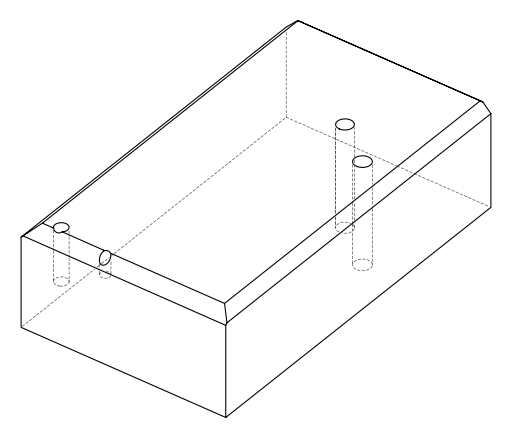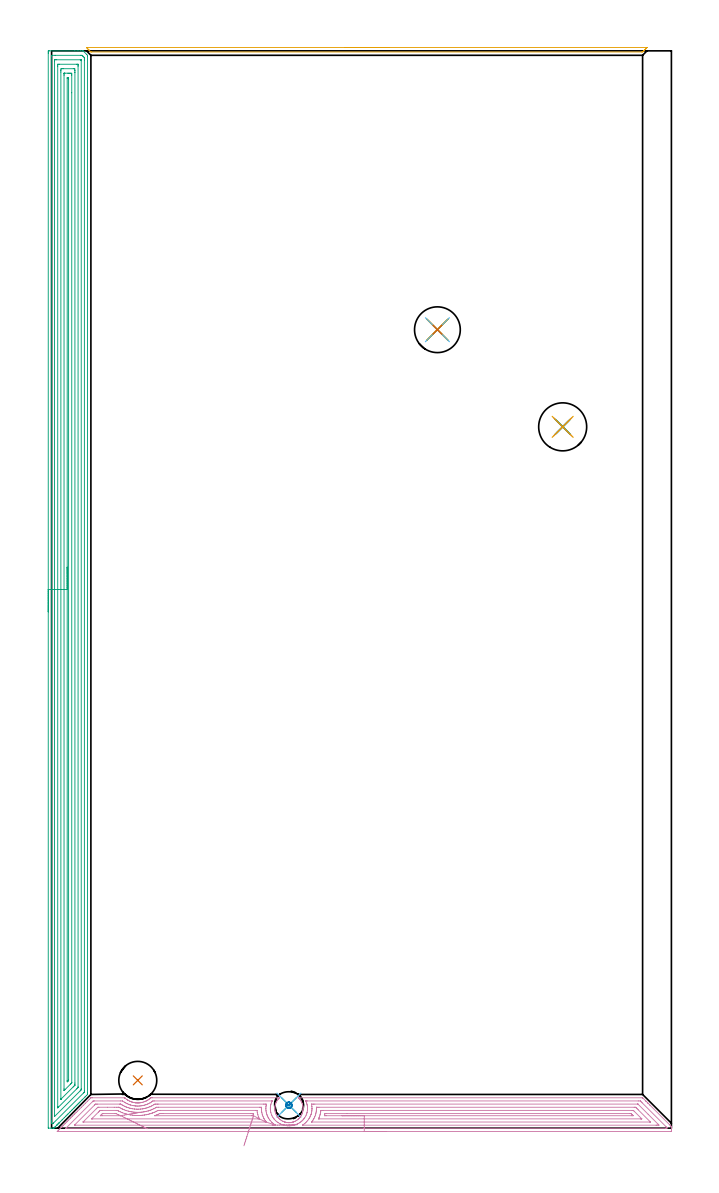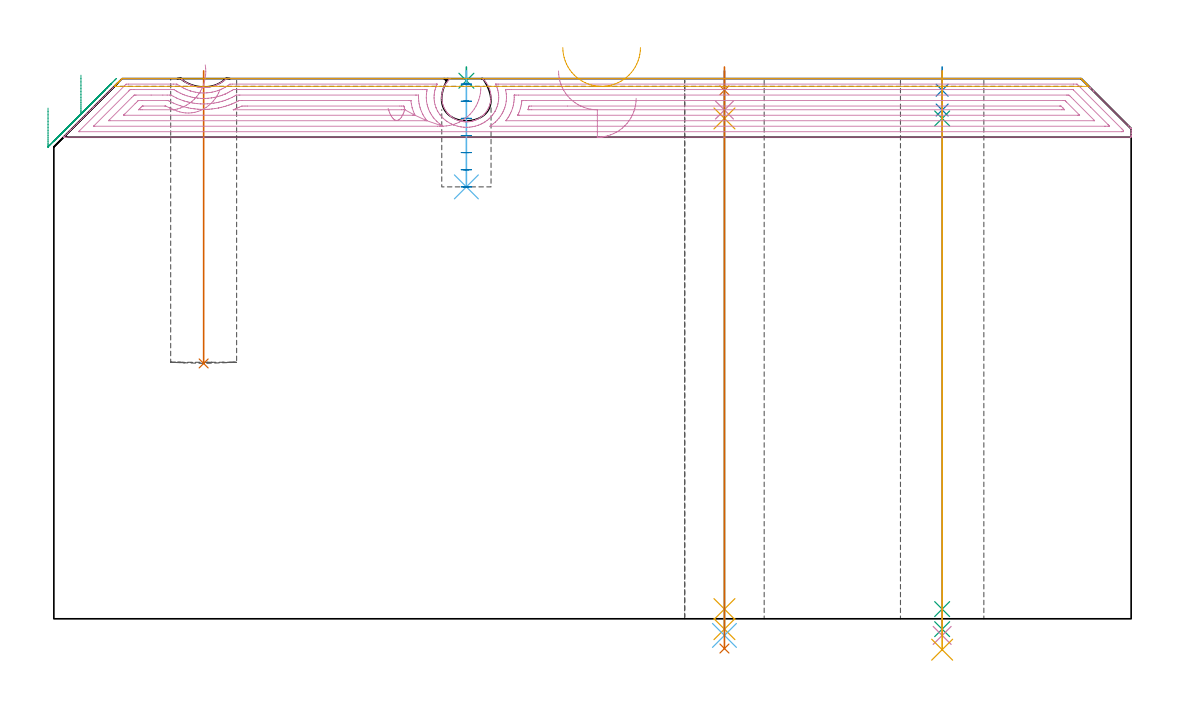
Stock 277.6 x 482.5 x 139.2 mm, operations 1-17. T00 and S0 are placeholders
(PLAN: 18 operations, 12 tool changes, 65.5 min)
(1 SPOT_DRILL | STEP1HOLE | NXT0321_9005460120000 | 0.05 min | 180 mm3)
(2 SPOT_DRILL_1 | STEP1HOLE_1 | NXT0321_9005460120000 | 0.05 min | 182 mm3)
(3 SPOT_DRILL_2 | STEP1POCKET | NXT0321_9005460120000 | 0.03 min | 2 mm3)
(4 DRILL_BLIND_HOLE_INTO_CENTER | STEP1HOLE | UGT0301_178 | 0.04 min | 105 mm3)
(5 GUN_DRILL_THROUGH_HOLE | STEP1HOLE | UGT0307_001 | 0.62 min | 2538 mm3)
(6 SPADE_DRILL_TO_ENLARGE_THROUGH_HOLE | STEP1HOLE | UGT0306_003 | 0.58 min | 14173 mm3)
(7 DRILL_TO_ENLARGE_THROUGH_HOLE | STEP1HOLE | UGT0301_050 | 0.6 min | 28862 mm3)
(8 DRILL_BLIND_HOLE_INTO_CENTER_1 | STEP1HOLE_1 | UGT0301_178 | 0.04 min | 101 mm3)
(9 GUN_DRILL_THROUGH_HOLE_1 | STEP1HOLE_1 | UGT0307_001 | 0.62 min | 2543 mm3)
(10 SPADE_DRILL_TO_ENLARGE_THROUGH_HOLE_1 | STEP1HOLE_1 | UGT0306_003 | 0.58 min | 14171 mm3)
(11 DRILL_TO_ENLARGE_THROUGH_HOLE_1 | STEP1HOLE_1 | UGT0301_052 | 0.6 min | 33456 mm3)
(12 DRILL_BLIND_HOLE_INTO_CENTER_2 | STEP1POCKET | NXT0301_088 | 0.12 min | 2829 mm3)
(13 INDEXABLE_INSERT_DRILL_BLIND_HOLE_FROM_SOLID | STEP1POCKET_1 | NXT0302_005 | 0.3 min | 16576 mm3)
(14 MILL_ROUGH_BLIND_HOLE_CONTOUR | STEP1POCKET | NXT0201_013 | Spiral | 0.37 min | 689 mm3)
(15 AREA_MILL | FG_CHAMFER_SURFACE | UGT0205_001 | 26.87 min | 74717 mm3)
(16 AREA_MILL_1 | FG_CHAMFER_SURFACE_1 | UGT0205_001 | 12.72 min | 29603 mm3)
(17 AREA_MILL_2 | FG_CHAMFER_SURFACE_2 | UGT0205_001 | 2.15 min | 505 mm3)
(18 AREA_MILL_3 | FG_CHAMFER_SURFACE_3 | UGT0205_001 | 19.2 min | 39242 mm3)
(TOOL NXT0321_9005460120000 | NC Spot Drill, 142deg, 12mm, Carbide, Uncoated | D12 PA142 FL30 Z2)
(TOOL UGT0301_178 | Twist Drill 5.4 mm | D5.4 PA118 FL55 Z2)
(TOOL UGT0307_001 | Gun Drill 5 mm | D5 PA130 FL24 Z1)
(TOOL UGT0306_003 | Spade Drill 12.5mm | D12.5 PA132 FL10 Z2)
(TOOL UGT0301_050 | Twist Drill 20.5 mm | D20.5 PA118 FL145 Z2)
(TOOL UGT0301_052 | Twist Drill 21.5 mm | D21.5 PA118 FL150 Z2)
(TOOL NXT0301_088 | Carbide Drill 11.7mm [860.1-1170-035A1-MM 2214] | D11.7 PA140 FL55 Z2)
(TOOL NXT0302_005 | Index. Insert Drill 17mm [880-D1700L20-05] | D17 PA176 FL85 Z2)
(TOOL NXT0201_013 | ENDMILL 10mm | D10 FL30 Z4)
(TOOL UGT0205_001 | Chamfer Mill 20 x 3 x 45 deg. | D20 FL50 Z2)
(OP 1 SPOT_DRILL)
G17 G21 G94 G90
T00 M6
G54
G17 G0 G90 X172.8 Y357.6 S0 M3
G43 Z149.2 H0
G94 G81 G98 Z136.2 F250. R142.2
G80
M5
M2
(OP 2 SPOT_DRILL_1)
G17 G21 G94 G90
T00 M6
G54
G17 G0 G90 X228.9 Y314.1 S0 M3
G43 Z149.2 H0
G94 G81 G98 Z136.2 F250. R142.2
G80
M5
M2
(OP 3 SPOT_DRILL_2)
G17 G21 G94 G90
T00 M6
G54
G17 G0 G90 X106.3 Y10.3 S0 M3
G43 Z149.2 H0
G94 G81 G98 Z138.653 F250. R142.2
G80
M5
M2
(OP 4 DRILL_BLIND_HOLE_INTO_CENTER)
G17 G21 G94 G90
T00 M6
G54
G17 G0 G90 X172.8 Y357.6 S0 M3
G43 Z149.2 H0
G94 G81 G98 Z131.1 F250. R141.2
G80
M5
M2
(OP 5 GUN_DRILL_THROUGH_HOLE)
G17 G21 G94 G90
T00 M6
G54
G17 G0 G90 X172.8 Y357.6 M8
G43 Z149.2 H0
Z137.522
S716 M3
G94 G1 Z128.936 F125. M26
G4 X.084
Z2.5 F250.
G4 X.084
Z-2.666 F125.
G4 X.084
M5
M9
G0 Z137.522
Z149.2
M2
(OP 6 SPADE_DRILL_TO_ENLARGE_THROUGH_HOLE)
G17 G21 G94 G90
T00 M6
G54
G17 G0 G90 X172.8 Y357.6 S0 M3
G43 Z149.2 H0
G94 G73 G98 Z-4.283 F250. Q11.957 R141.2
G80
M5
M2
(OP 7 DRILL_TO_ENLARGE_THROUGH_HOLE)
G17 G21 G94 G90
T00 M6
G54
G17 G0 G90 X172.8 Y357.6 S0 M3
G43 Z149.2 H0
G94 G73 G98 Z-7.659 F250. Q18.357 R141.2
G80
M5
M2
(OP 8 DRILL_BLIND_HOLE_INTO_CENTER_1)
G17 G21 G94 G90
T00 M6
G54
G17 G0 G90 X228.9 Y314.1 S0 M3
G43 Z149.2 H0
G94 G81 G98 Z131.1 F250. R141.2
G80
M5
M2
(OP 9 GUN_DRILL_THROUGH_HOLE_1)
G17 G21 G94 G90
T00 M6
G54
G17 G0 G90 X228.9 Y314.1 M8
G43 Z149.2 H0
Z137.762
S716 M3
G94 G1 Z128.936 F125. M26
G4 X.084
Z2.5 F250.
G4 X.084
Z-2.666 F125.
G4 X.084
M5
M9
G0 Z137.762
Z149.2
M2
(OP 10 SPADE_DRILL_TO_ENLARGE_THROUGH_HOLE_1)
G17 G21 G94 G90
T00 M6
G54
G17 G0 G90 X228.9 Y314.1 S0 M3
G43 Z149.2 H0
G94 G73 G98 Z-4.283 F250. Q11.957 R141.2
G80
M5
M2
(OP 11 DRILL_TO_ENLARGE_THROUGH_HOLE_1)
G17 G21 G94 G90
T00 M6
G54
G17 G0 G90 X228.9 Y314.1 S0 M3
G43 Z149.2 H0
G94 G73 G98 Z-7.959 F250. Q21.023 R141.2
G80
M5
M2
(OP 12 DRILL_BLIND_HOLE_INTO_CENTER_2)
G17 G21 G94 G90
T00 M6
G54
G17 G0 G90 X106.3 Y10.3 S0 M3
G43 Z149.2 H1
G94 G81 G98 Z111.3 F250. R141.2
G80
M5
M2
(OP 13 INDEXABLE_INSERT_DRILL_BLIND_HOLE_FROM_SOLID)
G17 G21 G94 G90
T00 M6
G54
G17 G0 G90 X38.6 Y21.4 S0 M3
G43 Z149.2 H1
G94 G81 G98 Z65.8 F250. R141.2
G80
M5
M2
(OP 14 MILL_ROUGH_BLIND_HOLE_CONTOUR)
G17 G21 G94 G90
T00 M6
G54
G17 G0 G90 X106.3 Y10.3 S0 M3
G43 Z149.2 H0
Z137.786
G94 G3 X106.933 Y11.017 R0.638 F250.
X106.131 Y11.639 R0.717
X104.961 Y10.131 R1.35
X106.131 Y11.639 R-1.35
X105.546 Y10.885 R0.675
X106.3 Y10.3 R0.675
G0 Z133.371
G3 X106.933 Y11.017 R0.638
X106.131 Y11.639 R0.717
X104.961 Y10.131 R1.35
X106.131 Y11.639 R-1.35
X105.546 Y10.885 R0.675
X106.3 Y10.3 R0.675
G0 Z128.957
G3 X106.933 Y11.017 R0.638
X106.131 Y11.639 R0.717
X104.961 Y10.131 R1.35
X106.131 Y11.639 R-1.35
X105.546 Y10.885 R0.675
X106.3 Y10.3 R0.675
G0 Z124.543
G3 X106.933 Y11.017 R0.638
X106.131 Y11.639 R0.717
X104.961 Y10.131 R1.35
X106.131 Y11.639 R-1.35
X105.546 Y10.885 R0.675
X106.3 Y10.3 R0.675
G0 Z120.129
G3 X106.933 Y11.017 R0.638
X106.131 Y11.639 R0.717
X104.961 Y10.131 R1.35
X106.131 Y11.639 R-1.35
X105.546 Y10.885 R0.675
X106.3 Y10.3 R0.675
G0 Z115.714
G3 X106.933 Y11.017 R0.638
X106.131 Y11.639 R0.717
X104.961 Y10.131 R1.35
X106.131 Y11.639 R-1.35
X105.546 Y10.885 R0.675
X106.3 Y10.3 R0.675
G0 Z111.3
G3 X106.933 Y11.017 R0.638
X106.131 Y11.639 R0.717
X104.961 Y10.131 R1.35
X106.131 Y11.639 R-1.35
X105.546 Y10.885 R0.675
X106.3 Y10.3 R0.675
G0 Z149.2
M5
M2
(OP 15 AREA_MILL)
G17 G21 G94 G90
T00 M6
G54
G17 G0 G90 X-1.5 Y231.25 S1061 M3
G43 Z149.2 H0
Z131.6
G94 G1 Y231.288 Z130.728 F250.
Y231.402 Z129.864
Y231.591 Z129.012
Y231.853 Z128.18
Y232.187 Z127.374
Y232.59 Z126.6
Y233.059 Z125.864
Y233.59 Z125.172
Y234.179 Z124.529
Y234.822 Z123.94
Y235.514 Z123.409
Y236.25 Z122.94
Y237.024 Z122.537
Y237.83 Z122.203
Y238.662 Z121.941
Y239.514 Z121.752
Y240.378 Z121.638
Y241.25 Z121.6
Y481.438
X-1.499 Y481.888 Z121.601
X-1.495 Y482.325 Z121.603
X-1.492 Y482.49 Z121.606
X-1.064 Y482.5 Z122.034
X10.381 Z133.476
X11.816 Z134.913
X13.022 Z136.117
X13.854 Z136.953
X14.093 Y482.499 Z137.191
X14.117 Y482.483 Z137.216
X15.72 Y480.881 Z138.819
X16.094 Y480.495 Z139.191
X16.1 Y480.102 Z139.2
Y15.791
X16.094 Y15.093 Z139.191
X15.642 Y14.641 Z138.741
X15.006 Y14.005 Z138.105
X13.666 Y12.666 Z136.765
X12.644 Y11.643 Z135.742
X12.436 Y11.434 Z135.533
X12.328 Y11.327 Z135.425
X11.787 Y10.787 Z134.886
X11.555 Y10.554 Z134.652
X11.435 Y10.434 Z134.532
X10.931 Y9.931 Z134.031
X10.675 Y9.673 Z133.771
X10.542 Y9.541 Z133.639
X10.075 Y9.075 Z133.175
X9.794 Y8.792 Z132.89
X9.207 Y8.208 Z132.307
X8.914 Y7.912 Z132.009
X8.309 Y7.309 Z131.408
X8.034 Y7.031 Z131.128
X7.317 Y6.317 Z130.417
X6.971 Y5.969 Z130.067
X6.384 Y5.384 Z129.484
X5.686 Y4.686 Z128.785
X4.737 Y3.737 Z127.836
X3.398 Y2.398 Z126.497
X3.338 Y2.337 Z126.435
X3.28 Y2.28 Z126.379
X3.1 Y2.1 Z126.199
X3.045 Y2.044 Z126.142
X2.991 Y1.991 Z126.09
X2.803 Y1.802 Z125.902
X2.751 Y1.75 Z125.848
X2.702 Y1.701 Z125.8
X2.505 Y1.505 Z125.604
X2.458 Y1.457 Z125.555
X2.412 Y1.412 Z125.511
X2.207 Y1.207 Z125.306
X1.578 Y0.577 Z124.675
X1.48 Y0.48 Z124.58
X1.314 Y0.314 Z124.414
X1.137 Y0.136 Z124.235
X1.015 Y0.017 Z124.113
X0.993 Y0.002 Z124.09
X0.917 Y0. Z124.016
X0.905 Z124.004
X-0.183 Z122.911
X-1.389 Z121.708
X-1.491 Y0.003 Z121.605
X-1.5 Y0.387 Z121.6
Y241.25
X-0.086 Z123.014
X-0.085 Y480.003 Z123.015
X-0.084 Y480.102 Z123.016
X-0.079 Y480.489 Z123.021
X0.308 Y480.497 Z123.408
X1.578 Y480.5 Z124.678
X13.022 Y480.499 Z136.122
X13.515 Y480.496 Z136.615
X13.608 Y480.49 Z136.708
X13.667 Y480.472 Z136.767
X13.759 Y480.384 Z136.859
X13.903 Y480.246 Z137.003
X14.048 Y480.102 Z137.148
X14.197 Y479.951 Z137.297
X14.506 Y479.632 Z137.606
X14.679 Y479.452 Z137.779
X14.681 Y479.407 Z137.781
X14.684 Y479.31 Z137.784
X14.685 Y479.209 Z137.785
X14.686 Y478.415 Z137.786
Y16.684
X14.683 Y16.287 Z137.783
X14.681 Y16.188 Z137.781
X14.679 Y16.143 Z137.779
X14.655 Y16.116 Z137.755
X14.561 Y16.016 Z137.661
X14.341 Y15.791 Z137.441
X0.821 Y2.272 Z123.921
X0.697 Y2.15 Z123.797
X0.591 Y2.05 Z123.691
X0.547 Y2.01 Z123.647
X0.492 Y2.008 Z123.592
X0.205 Y2.004 Z123.305
X0.006 Y2.01 Z123.106
X-0.079 Y2.038 Z123.021
X-0.084 Y2.297 Z123.016
X-0.085 Y2.398 Z123.015
X-0.086 Y3.192 Z123.014
Y241.25
X1.328 Z124.428
X1.329 Y477.676 Z124.429
X1.334 Y478.317 Z124.434
X1.336 Y478.442 Z124.436
X1.342 Y478.491 Z124.442
X1.401 Y478.496 Z124.501
X1.578 Y478.498 Z124.678
X2.277 Y478.5 Z125.377
X12.843 Y478.499 Z135.943
X13.022 Y478.494 Z136.122
X13.2 Y478.489 Z136.3
X13.244 Y478.446 Z136.344
X13.264 Y478.425 Z136.364
X13.266 Y478.4 Z136.366
X13.269 Y478.317 Z136.369
X13.271 Y478.065 Z136.371
Y17.577
X13.27 Y17.326 Z136.37
X13.268 Y17.241 Z136.368
X13.265 Y17.178 Z136.365
X13.235 Y17.145 Z136.335
X13.022 Y16.924 Z136.122
X12.904 Y16.804 Z136.004
X12.785 Y16.684 Z135.885
X1.378 Y5.278 Z124.478
X1.354 Y5.256 Z124.454
X1.338 Y5.244 Z124.438
X1.335 Y5.245 Z124.435
X1.332 Y5.251 Z124.432
X1.329 Y5.277 Z124.429
Y5.295
X1.328 Y241.25 Z124.428
X2.743 Z125.843
X2.744 Y475.638 Z125.844
X2.747 Y476.238 Z125.847
X2.75 Y476.442 Z125.85
X2.759 Y476.49 Z125.859
X2.807 Y476.493 Z125.907
X2.913 Y476.496 Z126.013
X3.338 Y476.5 Z126.438
X3.369 Z126.469
X11.292 Z134.392
X11.69 Y476.498 Z134.79
X11.789 Y476.495 Z134.889
X11.837 Y476.49 Z134.937
X11.851 Y476.486 Z134.951
X11.852 Y476.47 Z134.952
X11.855 Y476.371 Z134.955
X11.857 Y475.927 Z134.957
Y475.638
Y18.47
X11.855 Y18.319 Z134.955
X11.853 Y18.244 Z134.953
X11.85 Y18.211 Z134.95
X11.828 Y18.187 Z134.928
X11.686 Y18.039 Z134.786
X11.262 Y17.61 Z134.362
X3.033 Y9.382 Z126.133
X2.821 Y9.172 Z125.921
X2.795 Y9.148 Z125.895
X2.762 Y9.122 Z125.862
X2.749 Y9.119 Z125.849
X2.748 Y9.143 Z125.848
X2.745 Y9.25 Z125.845
X2.743 Y9.541 Z125.843
Y9.717
Y241.25
X4.157 Z127.257
Y473.022
X4.161 Y473.852 Z127.261
X4.163 Y473.908 Z127.263
X4.219 Y474.49 Z127.319
X4.464 Y474.496 Z127.564
X5.099 Y474.499 Z128.199
X5.341 Y474.5 Z128.441
X9.744 Y474.498 Z132.844
X10.381 Y474.49 Z133.481
X10.436 Y473.852 Z133.536
X10.44 Y473.793 Z133.54
X10.443 Y472.959 Z133.543
Y472.897
Y20.193
X10.441 Y19.363 Z133.541
X10.439 Y19.304 Z133.539
X10.435 Y19.245 Z133.535
X10.381 Y19.188 Z133.481
X10.028 Y18.828 Z133.128
X9.672 Y18.47 Z132.772
X4.266 Y13.064 Z127.366
X4.219 Y13.019 Z127.319
X4.17 Y12.976 Z127.27
X4.163 Y12.974 Z127.263
X4.161 Y12.977 Z127.261
X4.158 Y13.008 Z127.258
X4.157 Y13.175 Z127.257
Y241.25
X5.571 Z128.671
X5.572 Y471.587 Z128.672
X5.574 Y472.066 Z128.674
X5.577 Y472.474 Z128.677
X5.583 Y472.491 Z128.683
X5.606 Y472.494 Z128.706
X5.659 Y472.497 Z128.759
X5.766 Y472.499 Z128.866
X5.979 Y472.5 Z129.079
X7.313 Z130.413
X7.74 Y472.499 Z130.84
X8.195 Y472.498 Z131.295
X8.621 Y472.49 Z131.721
X9.022 Y472.471 Z132.122
X9.025 Y472.066 Z132.125
X9.028 Y471.653 Z132.128
X9.029 Y463.728 Z132.129
X9.028 Y20.495 Z132.128
X9.027 Y20.375 Z132.127
X9.025 Y20.316 Z132.125
X9.022 Y20.29 Z132.122
X8.998 Y20.256 Z132.098
X8.811 Y20.062 Z131.911
X8.621 Y19.869 Z131.721
X8.37 Y19.617 Z131.47
X5.979 Y17.229 Z129.079
X5.706 Y16.961 Z128.806
X5.588 Y16.847 Z128.688
X5.578 Y16.985 Z128.678
X5.575 Y17.095 Z128.675
X5.572 Y17.577 Z128.672
X5.571 Y241.25 Z128.671
X6.985 Z130.085
X6.986 Y470.28 Z130.086
X6.987 Y470.311 Z130.087
X6.992 Y470.485 Z130.092
X7.449 Y470.498 Z130.549
X7.524 Y470.499 Z130.624
X7.58 Y470.496 Z130.68
X7.597 Y470.493 Z130.697
X7.608 Y470.488 Z130.708
X7.61 Y470.466 Z130.71
X7.613 Y470.409 Z130.713
X7.614 Y470.28 Z130.714
X7.615 Y469.642 Z130.715
X7.614 Y21.598 Z130.714
X7.613 Y21.437 Z130.713
X7.61 Y21.357 Z130.71
X7.608 Y21.321 Z130.708
X7.591 Y21.3 Z130.691
X7.449 Y21.149 Z130.549
X7.304 Y21.003 Z130.404
X7.151 Y20.854 Z130.251
X7.001 Y20.71 Z130.101
X6.989 Y21.017 Z130.089
X6.987 Y21.149 Z130.087
X6.986 Y21.281 Z130.086
X6.985 Y241.25 Z130.085
Y242.122 Z130.123
Y242.987 Z130.237
Y243.838 Z130.426
Y244.67 Z130.688
Y245.476 Z131.022
Y246.25 Z131.425
Y246.986 Z131.894
Y247.678 Z132.425
Y248.321 Z133.014
Y248.91 Z133.657
Y249.442 Z134.35
Y249.91 Z135.085
Y250.313 Z135.859
Y250.647 Z136.665
Y250.909 Z137.497
Y251.098 Z138.349
Y251.212 Z139.214
Y251.25 Z140.085
G0 Z149.2
M5
M2
(OP 16 AREA_MILL_1)
G17 G21 G94 G90
T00 M6
G54
G17 G0 G90 X150.05 Y-1.5 S1061 M3
G43 Z149.2 H0
Z134.1
G94 G1 X150.012 Z133.229 F250.
X149.898 Z132.364
X149.709 Z131.512
X149.447 Z130.68
X149.113 Z129.874
X148.71 Z129.1
X148.242 Z128.364
X147.711 Z127.672
X147.121 Z127.029
X146.478 Z126.44
X145.786 Z125.909
X145.05 Z125.44
X144.276 Z125.037
X143.47 Z124.703
X142.638 Z124.441
X141.787 Z124.252
X140.922 Z124.138
X140.05 Z124.1
X2.636 Y-1.499 Z124.101
X2.517 Y-1.495 Z124.103
X2.546 Y-1.46 Z124.138
X2.656 Y-1.344 Z124.254
X3.102 Y-0.897 Z124.7
X3.477 Y-0.523 Z125.077
X3.615 Y-0.386 Z125.214
X4.157 Y0.159 Z125.754
X4.44 Y0.44 Z126.04
X4.454 Y0.454 Z126.054
X5.041 Y1.043 Z126.638
X5.332 Y1.332 Z126.932
X5.925 Y1.927 Z127.522
X6.224 Y2.224 Z127.824
X6.808 Y2.81 Z128.406
X7.153 Y3.153 Z128.753
X7.692 Y3.694 Z129.29
X8.283 Y4.283 Z129.882
X8.455 Y4.456 Z130.053
X8.576 Y4.577 Z130.174
X9.166 Y5.166 Z130.766
X9.347 Y5.348 Z130.946
X9.46 Y5.461 Z131.058
X10.05 Y6.05 Z131.65
X10.239 Y6.24 Z131.838
X10.343 Y6.345 Z131.942
X10.934 Y6.934 Z132.533
X11.577 Y7.578 Z133.177
X12.47 Y8.47 Z134.069
X13.362 Y9.362 Z134.961
X14.254 Y10.254 Z135.853
X15.146 Y11.146 Z136.746
X16.038 Y12.039 Z137.638
X16.823 Y12.824 Z138.422
X16.931 Y12.932 Z138.528
X17.56 Y13.56 Z139.159
X17.569 Y13.568 Z139.166
X17.6 Y13.597 Z139.188
X18.269 Y13.6 Z139.2
X32.544
X32.737 Y13.597 Z139.186
X32.766 Y13.58 Z139.174
X32.787 Y13.56 Z139.159
X32.852 Y13.504 Z139.104
X32.958 Y13.413 Z139.011
X33.18 Y13.231 Z138.829
X33.635 Y12.881 Z138.479
X33.716 Y12.825 Z138.423
X34.032 Y12.626 Z138.223
X34.119 Y12.571 Z138.168
X34.19 Y12.53 Z138.127
X34.328 Y12.451 Z138.046
X34.529 Y12.333 Z137.93
X34.93 Y12.131 Z137.73
X35.22 Y12. Z137.596
X35.336 Y11.946 Z137.544
X35.35 Y11.941 Z137.539
X35.423 Y11.911 Z137.509
X35.562 Y11.862 Z137.461
X35.666 Y11.827 Z137.422
X35.84 Y11.765 Z137.362
X35.869 Y11.755 Z137.352
X36.223 Y11.647 Z137.243
X36.318 Y11.617 Z137.215
X36.764 Y11.508 Z137.106
X37.002 Y11.461 Z137.06
X37.212 Y11.422 Z137.02
X37.45 Y11.39 Z136.985
X37.616 Y11.366 Z136.964
X37.658 Y11.36 Z136.958
X37.757 Y11.352 Z136.95
X37.79 Y11.349 Z136.946
X37.897 Y11.342 Z136.935
X38.106 Y11.323 Z136.919
X38.553 Y11.302 Z136.901
X38.648 Y11.305 Z136.904
X38.736 Y11.309 Z136.899
X39. Y11.316 Z136.914
X39.174 Y11.328 Z136.927
X39.448 Y11.348 Z136.947
X39.473 Y11.352 Z136.951
X39.681 Y11.381 Z136.973
X39.895 Y11.406 Z137.004
X39.913 Y11.409 Z137.007
X40.343 Y11.487 Z137.085
X40.573 Y11.542 Z137.138
X40.789 Y11.592 Z137.19
X41.238 Y11.724 Z137.323
X41.683 Y11.876 Z137.475
X41.848 Y11.941 Z137.539
X41.863 Y11.946 Z137.544
X42.223 Y12.107 Z137.705
X42.357 Y12.174 Z137.771
X42.577 Y12.281 Z137.88
X43.028 Y12.539 Z138.138
X43.248 Y12.676 Z138.276
X43.484 Y12.825 Z138.423
X43.696 Y12.987 Z138.583
X43.931 Y13.165 Z138.763
X44.366 Y13.522 Z139.121
X44.409 Y13.56 Z139.16
X44.413 Y13.563 Z139.163
X44.458 Y13.598 Z139.185
X45.034 Y13.6 Z139.2
X102.133
X102.14 Y13.599 Z139.199
X102.133 Y13.591 Z139.191
X101.789 Y13.264 Z138.864
X101.578 Y13.044 Z138.644
X101.396 Y12.824 Z138.424
X101.078 Y12.392 Z137.992
X100.789 Y11.945 Z137.545
X100.703 Y11.795 Z137.395
X100.531 Y11.434 Z137.034
X100.378 Y11.066 Z136.666
X100.229 Y10.629 Z136.229
X100.113 Y10.187 Z135.787
X100.031 Y9.749 Z135.349
X99.98 Y9.308 Z134.908
X99.959 Y8.869 Z134.469
X99.97 Y8.429 Z134.029
X100.012 Y7.989 Z133.589
X100.084 Y7.55 Z133.15
X100.189 Y7.108 Z132.708
X100.328 Y6.671 Z132.271
X100.503 Y6.234 Z131.834
X100.71 Y5.792 Z131.392
X100.985 Y5.346 Z130.946
X101.286 Y4.913 Z130.513
X101.438 Y4.722 Z130.322
X101.597 Y4.536 Z130.136
X101.687 Y4.445 Z130.045
X101.848 Y4.281 Z129.88
X102.072 Y4.069 Z129.669
X102.109 Y4.034 Z129.633
X102.297 Y3.876 Z129.475
X102.492 Y3.725 Z129.324
X102.931 Y3.429 Z129.028
X103.398 Y3.155 Z128.755
X103.835 Y2.96 Z128.558
X104.28 Y2.79 Z128.388
X104.363 Y2.767 Z128.362
X104.465 Y2.737 Z128.333
X104.726 Y2.66 Z128.258
X104.755 Y2.653 Z128.251
X104.809 Y2.642 Z128.238
X104.966 Y2.607 Z128.204
X105.174 Y2.561 Z128.158
X105.484 Y2.516 Z128.114
X105.621 Y2.497 Z128.093
X105.702 Y2.493 Z128.085
X106.069 Y2.465 Z128.061
X106.111
X106.117 Z128.06
X106.162 Y2.466 Z128.058
X106.516 Y2.465 Z128.06
X106.553 Y2.468
X106.853 Y2.486 Z128.085
X106.963 Y2.493 Z128.093
X107.411 Y2.557 Z128.157
X107.857 Y2.656 Z128.251
X107.932 Y2.679 Z128.272
X108.136 Y2.737 Z128.335
X108.17 Y2.746 Z128.345
X108.307 Y2.786 Z128.386
X108.718 Y2.94 Z128.537
X108.751 Y2.952 Z128.549
X109.196 Y3.155 Z128.754
X109.646 Y3.413 Z129.01
X110.076 Y3.711 Z129.308
X110.493 Y4.035 Z129.633
X110.54 Y4.075 Z129.673
X110.609 Y4.141 Z129.739
X110.746 Y4.275 Z129.87
X110.85 Y4.384 Z129.979
X110.901 Y4.435 Z130.034
X110.944 Y4.48 Z130.08
X111.055 Y4.609 Z130.209
X111.315 Y4.913 Z130.513
X111.434 Y5.067 Z130.667
X111.67 Y5.424 Z131.024
X111.883 Y5.792 Z131.392
X112.094 Y6.228 Z131.828
X112.278 Y6.671 Z132.271
X112.328 Y6.812 Z132.412
X112.431 Y7.179 Z132.779
X112.517 Y7.55 Z133.15
X112.588 Y7.989 Z133.589
X112.63 Y8.429 Z134.029
X112.641 Y8.869 Z134.469
X112.62 Y9.308 Z134.908
X112.569 Y9.749 Z135.349
X112.486 Y10.187 Z135.787
X112.328 Y10.788 Z136.388
X112.28 Y10.928 Z136.528
X112.227 Y11.066 Z136.666
X112.031 Y11.51 Z137.11
X111.804 Y11.945 Z137.545
X111.434 Y12.532 Z138.132
X111.323 Y12.68 Z138.28
X111.209 Y12.824 Z138.424
X111.05 Y13.013 Z138.613
X110.934 Y13.138 Z138.738
X110.814 Y13.264 Z138.864
X110.75 Y13.327 Z138.927
X110.609 Y13.459 Z139.059
X110.563 Y13.502 Z139.102
X110.481 Y13.589 Z139.181
X110.474 Y13.597 Z139.189
X110.609 Y13.6 Z139.2
X264.508
X264.705 Y13.596 Z139.189
X264.738 Y13.562 Z139.162
X264.74 Y13.56 Z139.16
X265.995 Y12.306 Z137.904
X266.067 Y12.235 Z137.831
X266.267 Y12.033 Z137.633
X266.292 Y12.008 Z137.608
X266.95 Y11.352 Z136.948
X267.125 Y11.175 Z136.775
X267.185 Y11.115 Z136.715
X267.833 Y10.468 Z136.065
X267.984 Y10.316 Z135.916
X276.884 Y1.417 Z127.015
X277.333 Y0.97 Z126.568
X277.445 Y0.858 Z126.456
X277.551 Y0.749 Z126.348
X277.59 Y0.706 Z126.305
X277.6 Y0.133 Z125.732
Y-0.403 Z125.196
Y-0.525 Z125.073
Y-1.019 Z124.577
Y-1.326 Z124.271
X277.598 Y-1.491 Z124.105
X277.445 Y-1.5 Z124.1
X140.05
Y-0.086 Z125.514
X6.671 Y-0.085 Z125.515
X6.62
X6.387 Y-0.079 Z125.521
X6.414 Y-0.047 Z125.553
X6.494 Y0.04 Z125.64
X6.579 Y0.129 Z125.729
X6.671 Y0.221 Z125.821
X18.269 Y11.819 Z137.419
X18.479 Y12.026 Z137.626
X18.58 Y12.123 Z137.723
X18.64 Y12.178 Z137.778
X19.211 Y12.186 Z137.786
X30.809
X31.651 Y12.18 Z137.78
X31.708 Y12.179 Z137.779
X32.544 Y11.672 Z137.272
X33.08 Y11.352 Z136.952
X33.436 Y11.155 Z136.755
X33.844 Y10.947 Z136.547
X34.328 Y10.732 Z136.332
X35.045 Y10.468 Z136.068
X35.22 Y10.412 Z136.012
X35.3 Y10.388 Z135.988
X36.112 Y10.177 Z135.777
X36.481 Y10.102 Z135.702
X37.004 Y10.015 Z135.615
X37.526 Y9.952 Z135.552
X37.72 Y9.933 Z135.533
X37.897 Y9.921 Z135.521
X38.475 Y9.895 Z135.495
X38.789 Y9.897 Z135.497
X39.337 Y9.925 Z135.525
X39.681 Y9.95 Z135.55
X40.147 Y10.007 Z135.607
X40.573 Y10.075 Z135.675
X40.907 Y10.137 Z135.737
X41.465 Y10.268 Z135.868
X41.623 Y10.312 Z135.912
X42.155 Y10.468 Z136.068
X42.306 Y10.518 Z136.118
X42.328 Y10.526 Z136.126
X42.357 Y10.537 Z136.137
X42.949 Y10.766 Z136.366
X43.25 Y10.9 Z136.5
X43.556 Y11.048 Z136.648
X44.133 Y11.352 Z136.952
X44.14 Y11.355 Z136.955
X44.685 Y11.697 Z137.297
X45.034 Y11.933 Z137.533
X45.213 Y12.058 Z137.658
X45.331 Y12.141 Z137.741
X45.403 Y12.179 Z137.779
X45.976 Y12.186 Z137.786
X98.564 Y12.185 Z137.785
X98.616 Y12.184 Z137.784
X98.73 Y12.179 Z137.779
X98.764 Y12.173 Z137.773
X98.762 Y12.161 Z137.761
X98.756 Y12.143 Z137.743
X98.564 Y11.716 Z137.316
X98.461 Y11.454 Z137.054
X98.425 Y11.352 Z136.952
X98.245 Y10.784 Z136.384
X98.162 Y10.468 Z136.068
X98.082 Y10.062 Z135.662
X98.015 Y9.584 Z135.184
X97.987 Y9.272 Z134.872
X97.973 Y8.701 Z134.301
X97.98 Y8.396 Z133.996
X98.036 Y7.817 Z133.417
X98.108 Y7.386 Z132.986
X98.213 Y6.934 Z132.534
X98.458 Y6.156 Z131.756
X98.499 Y6.05 Z131.65
X98.564 Y5.888 Z131.488
X98.8 Y5.393 Z130.993
X98.925 Y5.166 Z130.766
X99.129 Y4.836 Z130.436
X99.456 Y4.34 Z129.94
X99.486 Y4.298 Z129.898
X99.497 Y4.283 Z129.883
X99.63 Y4.111 Z129.711
X100.291 Y3.399 Z128.999
X100.349 Y3.342 Z128.942
X100.864 Y2.889 Z128.489
X101.241 Y2.616 Z128.216
X101.278 Y2.59 Z128.19
X101.395 Y2.516 Z128.116
X102.133 Y2.068 Z127.668
X102.444 Y1.916 Z127.516
X102.976 Y1.681 Z127.281
X103.025 Y1.662 Z127.262
X103.106 Y1.632 Z127.232
X103.917 Y1.372 Z126.972
X104.267 Y1.285 Z126.885
X104.809 Y1.176 Z126.776
X105.011 Y1.147 Z126.747
X105.531 Y1.087 Z126.687
X105.702 Y1.073 Z126.673
X105.86 Y1.063 Z126.663
X106.439 Y1.055 Z126.655
X106.594 Y1.056 Z126.656
X107.14 Y1.091 Z126.691
X107.486 Y1.133 Z126.733
X107.925 Y1.198 Z126.798
X108.378 Y1.295 Z126.895
X108.65 Y1.363 Z126.963
X109.27 Y1.551 Z127.151
X109.331 Y1.572 Z127.172
X109.493 Y1.632 Z127.232
X109.963 Y1.829 Z127.429
X110.162 Y1.921 Z127.521
X110.558 Y2.124 Z127.724
X111.055 Y2.414 Z128.014
X111.117 Y2.454 Z128.054
X111.206 Y2.516 Z128.116
X111.632 Y2.828 Z128.428
X111.947 Y3.072 Z128.672
X112.125 Y3.223 Z128.823
X112.309 Y3.399 Z128.999
X112.569 Y3.667 Z129.267
X112.839 Y3.967 Z129.567
X112.983 Y4.141 Z129.741
X113.096 Y4.283 Z129.883
X113.357 Y4.653 Z130.253
X113.68 Y5.166 Z130.766
X113.699 Y5.198 Z130.798
X113.731 Y5.254 Z130.854
X113.988 Y5.795 Z131.395
X114.094 Y6.05 Z131.65
X114.243 Y6.426 Z132.026
X114.391 Y6.934 Z132.534
X114.435 Y7.12 Z132.72
X114.571 Y7.817 Z133.417
X114.578 Y7.862 Z133.462
X114.623 Y8.308 Z133.908
X114.636 Y8.688 Z134.288
Y8.701 Z134.301
X114.623 Y9.256 Z134.856
X114.593 Y9.584 Z135.184
X114.59 Y9.618 Z135.218
X114.515 Y10.074 Z135.674
X114.436 Y10.468 Z136.068
X114.381 Y10.708 Z136.308
X114.276 Y11.075 Z136.675
X114.18 Y11.352 Z136.952
X113.844 Y12.123 Z137.723
X113.826 Y12.175 Z137.775
X113.837 Y12.179 Z137.779
X113.887 Y12.182 Z137.782
X113.992 Y12.184 Z137.784
X114.202 Y12.185 Z137.785
X114.623 Y12.186 Z137.786
X262.774 Y12.185 Z137.785
X263.616 Y12.179 Z137.779
X263.666 Y12.172 Z137.772
X263.722 Y12.12 Z137.72
X263.836 Y12.011 Z137.611
X264.059 Y11.791 Z137.391
X264.499 Y11.352 Z136.952
X275.214 Y0.636 Z126.236
X275.546 Y0.296 Z125.896
X275.585 Y0.255 Z125.855
X275.591 Y0.22 Z125.82
X275.596 Y0.166 Z125.766
Y0.098 Z125.698
X275.59 Y-0.073 Z125.527
X275.214 Y-0.084 Z125.516
X275.163 Y-0.085 Z125.515
X140.05 Y-0.086 Z125.514
Y1.328 Z126.928
X112.532 Y1.329 Z126.929
X112.445 Y1.33 Z126.93
X112.392 Y1.332 Z126.932
X112.381 Y1.333 Z126.933
X112.839 Y1.67 Z127.27
X113.321 Y2.039 Z127.639
X113.731 Y2.376 Z127.976
X113.805 Y2.443 Z128.043
X113.879 Y2.516 Z128.116
X114.242 Y2.893 Z128.493
X114.623 Y3.317 Z128.917
X114.661 Y3.362 Z128.962
X114.69 Y3.399 Z128.999
X115.04 Y3.87 Z129.47
X115.314 Y4.283 Z129.883
X115.392 Y4.405 Z130.005
X115.515 Y4.608 Z130.208
X115.706 Y4.978 Z130.578
X115.796 Y5.166 Z130.766
X115.985 Y5.585 Z131.185
X116.171 Y6.05 Z131.65
X116.228 Y6.228 Z131.828
X116.408 Y6.848 Z132.448
X116.423 Y6.918 Z132.518
X116.426 Y6.934 Z132.534
X116.554 Y7.672 Z133.272
X116.571 Y7.817 Z133.417
X116.623 Y8.488 Z134.088
X116.627 Y8.701 Z134.301
X116.626 Y8.917 Z134.517
X116.588 Y9.584 Z135.184
X116.572 Y9.748 Z135.348
X116.456 Y10.468 Z136.068
X116.408 Y10.746 Z136.346
X116.407 Y10.761 Z136.361
X116.408 Y10.764 Z136.364
X116.995 Y10.77 Z136.37
X117.3 Y10.771 Z136.371
X117.885
X262.418
X262.57 Y10.77 Z136.37
X262.608 Y10.767 Z136.367
X262.622 Y10.765 Z136.365
X262.647 Y10.745 Z136.345
X262.724 Y10.675 Z136.275
X267.185 Y6.216 Z131.816
X271.645 Y1.755 Z127.355
X271.765 Y1.632 Z127.232
X271.882 Y1.507 Z127.107
X272.036 Y1.335 Z126.935
X271.948 Y1.333 Z126.933
X271.645 Y1.33 Z126.93
X271.06 Y1.329 Z126.929
X270.753
X140.05 Y1.328 Z126.928
Y2.743 Z128.343
X116.606
X116.537 Y2.745 Z128.345
X116.491 Y2.749 Z128.349
X116.484 Y2.751 Z128.351
X116.49 Y2.761 Z128.361
X116.615 Y2.939 Z128.539
X116.721 Y3.089 Z128.689
X116.936 Y3.399 Z128.999
X117.081 Y3.616 Z129.216
X117.3 Y3.961 Z129.561
X117.416 Y4.168 Z129.768
X117.476 Y4.283 Z129.883
X117.712 Y4.758 Z130.358
X117.896 Y5.166 Z130.766
X118.192 Y5.932 Z131.532
X118.218 Y6.024 Z131.624
X118.238 Y6.096 Z131.696
X118.362 Y6.582 Z132.182
X118.433 Y6.934 Z132.534
X118.535 Y7.478 Z133.078
X118.573 Y7.817 Z133.417
X118.609 Y8.287 Z133.887
X118.627 Y8.701 Z134.301
X118.62 Y9.16 Z134.76
Y9.323 Z134.923
X118.622 Y9.348 Z134.948
X118.632 Y9.351 Z134.951
X118.67 Y9.354 Z134.954
X118.753 Y9.356 Z134.956
X119.084 Y9.357 Z134.957
X119.747
X260.939
X261.17 Y9.356 Z134.956
X261.5 Y9.352 Z134.952
X261.578 Y9.35 Z134.95
X261.682 Y9.257 Z134.857
X261.832 Y9.116 Z134.716
X262.25 Y8.701 Z134.301
X262.724 Y8.228 Z133.828
X268.077 Y2.874 Z128.474
X268.171 Y2.775 Z128.375
X268.186 Y2.755 Z128.355
X268.188 Y2.75 Z128.35
X268.176 Y2.748 Z128.348
X268.077 Y2.745 Z128.345
X267.847 Y2.743 Z128.343
X140.05
Y4.157 Z129.757
X119.976 Y4.158 Z129.758
X119.849 Y4.159 Z129.759
X119.596 Y4.164 Z129.764
X119.557 Y4.169 Z129.769
X119.563 Y4.186 Z129.786
X119.579 Y4.226 Z129.826
X119.604 Y4.283 Z129.883
X119.717 Y4.539 Z130.139
X119.826 Y4.796 Z130.396
X119.976 Y5.167 Z130.767
X120.194 Y5.834 Z131.434
X120.253 Y6.05 Z131.65
X120.374 Y6.54 Z132.14
X120.452 Y6.934 Z132.534
X120.516 Y7.283 Z132.883
X120.583 Y7.817 Z133.417
X120.593 Y7.886 Z133.486
X120.599 Y7.918 Z133.518
X120.604 Y7.931 Z133.531
X120.617 Y7.936 Z133.536
X120.744 Y7.941 Z133.541
X120.868 Y7.942 Z133.542
X121.634 Y7.943 Z133.543
X260.047 Y7.942 Z133.542
X260.174 Y7.941 Z133.541
X260.428 Y7.936 Z133.536
X260.561 Y7.929 Z133.529
X260.601 Y7.893 Z133.493
X260.682 Y7.817 Z133.417
X260.939 Y7.562 Z133.162
X264.218 Y4.283 Z129.883
X264.302 Y4.196 Z129.796
X264.324 Y4.171 Z129.771
X264.328 Y4.166 Z129.766
X264.293 Y4.164 Z129.764
X264.124 Y4.16 Z129.76
X263.87 Y4.157 Z129.757
X263.743
X140.05
Y5.571 Z131.171
X123.136
X122.653 Y5.572 Z131.172
X122.24 Y5.575 Z131.175
X122.194 Y5.578 Z131.178
X122.193 Y5.622 Z131.222
X122.295 Y6.05 Z131.65
X122.366 Y6.334 Z131.934
X122.419 Y6.522 Z132.122
X122.653 Y6.525 Z132.125
X123.062 Y6.528 Z132.128
X132.374 Y6.529 Z132.129
X259.155 Y6.528 Z132.128
X259.316 Y6.527 Z132.127
X259.444 Y6.522 Z132.122
X259.522 Y6.518 Z132.118
X259.575 Y6.468 Z132.068
X260.002 Y6.05 Z131.65
X260.047 Y6.005 Z131.605
X260.403 Y5.638 Z131.238
X260.448 Y5.577 Z131.177
X260.409 Y5.574 Z131.174
X260.359 Y5.573 Z131.173
X260.047 Y5.571 Z131.171
X259.639
X140.05
X139.179 Z131.209
X138.314 Z131.323
X137.462 Z131.512
X136.63 Z131.774
X135.824 Z132.108
X135.05 Z132.511
X134.314 Z132.98
X133.622 Z133.511
X132.979 Z134.1
X132.39 Z134.743
X131.859 Z135.435
X131.39 Z136.171
X130.987 Z136.945
X130.653 Z137.751
X130.391 Z138.583
X130.202 Z139.435
X130.088 Z140.3
X130.05 Z141.171
G0 X110.025 Y1.545 Z137.147
G1 X110.006 Y1.544 Z136.275
X109.91 Y1.542 Z135.408
X109.739 Y1.539 Z134.552
X109.495 Y1.534 Z133.715
X109.178 Y1.527 Z132.902
X108.792 Y1.519 Z132.12
X108.339 Y1.509 Z131.374
X107.823 Y1.498 Z130.671
X107.247 Y1.486 Z130.016
X106.617 Y1.473 Z129.413
X105.936 Y1.458 Z128.867
X105.21 Y1.443 Z128.383
X104.445 Y1.427 Z127.964
X103.647 Y1.41 Z127.613
X102.821 Y1.393 Z127.333
X101.973 Y1.375 Z127.127
X101.111 Y1.357 Z126.995
X100.241 Y1.338 Z126.938
X100.069 Y1.335 Z126.935
X99.761 Y1.33 Z126.93
X99.456 Y1.329 Z126.929
X98.871
X10.545
X10.249 Y1.332 Z126.932
X10.239 Y1.333 Z126.933
Y1.335 Z126.935
Y1.339 Z126.939
X19.265 Y10.365 Z135.965
X19.369 Y10.468 Z136.068
X19.6 Y10.692 Z136.292
X19.665 Y10.754 Z136.354
X19.753 Y10.765 Z136.365
X20.053 Y10.768 Z136.368
X20.639 Y10.771 Z136.371
X30.453
X30.759 Y10.769 Z136.369
X30.861 Y10.768 Z136.368
X30.939 Y10.765 Z136.365
X31.017 Y10.724 Z136.324
X31.45 Y10.468 Z136.068
X31.651 Y10.349 Z135.949
X31.943 Y10.179 Z135.779
X32.544 Y9.869 Z135.469
X33.152 Y9.584 Z135.184
X33.436 Y9.466 Z135.066
X33.632 Y9.39 Z134.99
X34.328 Y9.151 Z134.751
X34.945 Y8.974 Z134.574
X35.22 Y8.903 Z134.503
X35.62 Y8.806 Z134.406
X36.108 Y8.705 Z134.305
X36.131 Y8.701 Z134.301
X37.004 Y8.58 Z134.18
X37.143 Y8.564 Z134.164
X37.897 Y8.504 Z134.104
X38.106 Y8.493 Z134.093
X38.457 Y8.481 Z134.081
X38.789 Y8.483 Z134.083
X39.001 Y8.49 Z134.09
X39.681 Y8.528 Z134.128
X39.843 Y8.54 Z134.14
X40.573 Y8.622 Z134.222
X40.643 Y8.631 Z134.231
X41.081 Y8.701 Z134.301
X41.403 Y8.762 Z134.362
X41.465 Y8.775 Z134.375
X42.124 Y8.932 Z134.532
X42.357 Y8.997 Z134.597
X42.812 Y9.134 Z134.734
X43.25 Y9.278 Z134.878
X43.475 Y9.361 Z134.961
X44.064 Y9.584 Z135.184
X44.118 Y9.608 Z135.208
X44.142 Y9.619 Z135.219
X44.718 Y9.897 Z135.497
X45.034 Y10.064 Z135.664
X45.296 Y10.209 Z135.809
X45.744 Y10.468 Z136.068
X45.858 Y10.536 Z136.136
X45.926 Y10.578 Z136.178
X46.224 Y10.762 Z136.362
X46.516 Y10.767 Z136.367
X46.818 Y10.77 Z136.37
X47.404 Y10.771 Z136.371
X47.71 Y10.772 Z136.372
X94.996 Y10.771 Z136.371
X95.582 Y10.77 Z136.37
X95.888 Y10.768 Z136.368
X96.183 Y10.764 Z136.364
X96.132 Y10.468 Z136.068
X96.099 Y10.259 Z135.859
X96.009 Y9.584 Z135.184
X95.997 Y9.476 Z135.076
X95.969 Y8.701 Z134.301
Y8.621 Z134.221
X96.03 Y7.817 Z133.417
X96.045 Y7.661 Z133.261
X96.187 Y6.934 Z132.534
X96.285 Y6.54 Z132.14
X96.445 Y6.05 Z131.65
X96.529 Y5.802 Z131.402
X96.78 Y5.191 Z130.791
X96.801 Y5.146 Z130.746
X96.975 Y4.81 Z130.41
X97.112 Y4.567 Z130.167
X97.288 Y4.283 Z129.883
X97.672 Y3.715 Z129.315
X97.913 Y3.399 Z128.999
X98.564 Y2.684 Z128.284
X98.731 Y2.516 Z128.116
X99.456 Y1.893 Z127.493
X99.813 Y1.632 Z127.232
X100.002 Y1.501 Z127.101
X100.241 Y1.338 Z126.938
X96.105 Y2.749 Z128.349
X96.071 Y2.748 Z128.348
X95.888 Y2.745 Z128.345
X95.658 Y2.743 Z128.343
X14.47
X14.209 Y2.746 Z128.346
X14.124 Y2.75 Z128.35
X14.111 Y2.751 Z128.351
X14.12 Y2.763 Z128.363
X14.147 Y2.795 Z128.395
X14.219 Y2.87 Z128.47
X14.28 Y2.931 Z128.531
X20.049 Y8.701 Z134.301
X20.497 Y9.144 Z134.744
X20.65 Y9.293 Z134.893
X20.705 Y9.344 Z134.944
X20.78 Y9.35 Z134.95
X20.945 Y9.354 Z134.954
X21.176 Y9.356 Z134.956
X25.075 Y9.357 Z134.957
X28.083
X29.204
X29.867 Y9.356 Z134.956
X30.1 Y9.354 Z134.954
X30.177 Y9.35 Z134.95
X30.226 Y9.338 Z134.938
X30.759 Y9.045 Z134.645
X31.413 Y8.701 Z134.301
X31.651 Y8.585 Z134.185
X31.872 Y8.482 Z134.082
X32.544 Y8.2 Z133.8
X33.34 Y7.912 Z133.512
X33.436 Y7.88 Z133.48
X33.637 Y7.817 Z133.417
X34.328 Y7.628 Z133.228
X34.587 Y7.56 Z133.16
X35.22 Y7.417 Z133.017
X35.718 Y7.324 Z132.924
X36.112 Y7.266 Z132.866
X36.76 Y7.176 Z132.776
X37.004 Y7.152 Z132.752
X37.735 Y7.094 Z132.694
X37.897 Y7.087 Z132.687
X38.653 Y7.068 Z132.668
X38.789 Y7.069 Z132.669
X39.514 Y7.098 Z132.698
X39.681 Y7.109 Z132.709
X40.34 Y7.165 Z132.765
X40.573 Y7.192 Z132.792
X41.131 Y7.264 Z132.864
X41.465 Y7.319 Z132.919
X41.891 Y7.395 Z132.995
X42.357 Y7.498 Z133.098
X42.619 Y7.559 Z133.159
X43.25 Y7.724 Z133.324
X43.323 Y7.745 Z133.345
X43.563 Y7.817 Z133.417
X43.997 Y7.961 Z133.561
X44.142 Y8.011 Z133.611
X44.645 Y8.203 Z133.803
X45.034 Y8.354 Z133.954
X45.276 Y8.461 Z134.061
X45.802 Y8.701 Z134.301
X45.885 Y8.742 Z134.342
X45.926 Y8.763 Z134.363
X46.458 Y9.057 Z134.657
X46.818 Y9.257 Z134.857
X46.95 Y9.328 Z134.928
X46.994 Y9.35 Z134.95
X47.053 Y9.352 Z134.952
X47.71 Y9.356 Z134.956
X47.94 Y9.357 Z134.957
X93.211
X93.441 Y9.356 Z134.956
X93.917 Y9.352 Z134.952
X93.97 Y9.351 Z134.951
X93.974 Y9.283 Z134.883
X93.973 Y9.128 Z134.728
X93.969 Y8.834 Z134.434
Y8.701 Z134.301
X93.972 Y8.571 Z134.171
X94.029 Y7.817 Z133.417
X94.103 Y7.229 Z132.829
X94.169 Y6.934 Z132.534
X94.325 Y6.27 Z131.87
X94.392 Y6.05 Z131.65
X94.527 Y5.63 Z131.23
X94.711 Y5.166 Z130.766
X94.996 Y4.516 Z130.116
X95.117 Y4.283 Z129.883
X95.258 Y4.023 Z129.623
X95.667 Y3.399 Z128.999
X95.888 Y3.068 Z128.668
X96.062 Y2.822 Z128.422
X96.094 Y2.776 Z128.376
X96.105 Y2.749 Z128.349
X93.044 Y4.165 Z129.765
X92.997 Y4.162 Z129.762
X92.828 Y4.159 Z129.759
X92.573 Y4.157 Z129.757
X92.446
X18.269
X18.142 Y4.158 Z129.758
X18.057 Y4.16 Z129.76
X17.992 Y4.164 Z129.764
X17.977 Y4.168 Z129.768
X17.995 Y4.188 Z129.788
X18.083 Y4.283 Z129.883
X18.175 Y4.376 Z129.976
X18.269 Y4.471 Z130.071
X20.945 Y7.147 Z132.747
X21.282 Y7.483 Z133.083
X21.619 Y7.817 Z133.417
X21.731 Y7.923 Z133.523
X21.747 Y7.936 Z133.536
X21.775 Y7.939 Z133.539
X21.837 Y7.941 Z133.541
X22.603 Y7.943 Z133.543
X22.73
X28.975
X29.102 Y7.941 Z133.541
X29.356 Y7.936 Z133.536
X29.497 Y7.93 Z133.53
X29.564 Y7.898 Z133.498
X29.726 Y7.817 Z133.417
X29.867 Y7.744 Z133.344
X30.021 Y7.664 Z133.264
X30.759 Y7.313 Z132.913
X31.633 Y6.934 Z132.534
X31.651 Y6.927 Z132.527
X31.662 Y6.923 Z132.523
X32.544 Y6.619 Z132.219
X33.004 Y6.477 Z132.077
X33.436 Y6.359 Z131.959
X34.224 Y6.153 Z131.753
X34.328 Y6.129 Z131.729
X34.678 Y6.05 Z131.65
X35.22 Y5.951 Z131.551
X35.34 Y5.931 Z131.531
X36.112 Y5.823 Z131.423
X36.377 Y5.788 Z131.388
X37.004 Y5.729 Z131.329
X37.356 Y5.702 Z131.302
X37.897 Y5.672 Z131.272
X38.288 Y5.662 Z131.262
X38.789 Y5.654 Z131.254
X39.174 Y5.668 Z131.268
X39.681 Y5.691 Z131.291
X40.02 Y5.714 Z131.314
X40.573 Y5.76 Z131.36
X40.836 Y5.789 Z131.389
X41.465 Y5.869 Z131.469
X41.625 Y5.892 Z131.492
X42.357 Y6.014 Z131.614
X42.388 Y6.019 Z131.619
X42.54 Y6.05 Z131.65
X43.116 Y6.182 Z131.782
X43.25 Y6.215 Z131.815
X43.82 Y6.369 Z131.969
X44.142 Y6.46 Z132.06
X44.506 Y6.573 Z132.173
X45.034 Y6.746 Z132.346
X45.174 Y6.795 Z132.395
X45.548 Y6.934 Z132.534
X45.819 Y7.04 Z132.64
X45.926 Y7.085 Z132.685
X46.439 Y7.309 Z132.909
X46.818 Y7.486 Z133.086
X47.043 Y7.595 Z133.195
X47.474 Y7.817 Z133.417
X47.631 Y7.896 Z133.496
X47.71 Y7.936 Z133.536
X48.476 Y7.942 Z133.542
X48.603 Y7.943 Z133.543
X91.554 Y7.942 Z133.542
X91.808 Y7.939 Z133.539
X91.976 Y7.936 Z133.536
X92. Y7.931 Z133.531
X92.004 Y7.923 Z133.523
X92.009 Y7.9 Z133.5
X92.021 Y7.817 Z133.417
X92.111 Y7.14 Z132.74
X92.151 Y6.934 Z132.534
X92.319 Y6.138 Z131.738
X92.34 Y6.05 Z131.65
X92.347 Y6.022 Z131.622
X92.639 Y5.166 Z130.766
X92.835 Y4.655 Z130.255
X92.998 Y4.283 Z129.883
X93.036 Y4.193 Z129.793
X93.044 Y4.165 Z129.765
X90.427 Y5.578 Z131.178
X90.415 Y5.576 Z131.176
X90.287 Y5.573 Z131.173
X90.126 Y5.571 Z131.171
X89.642
X46.348
X46.315 Y5.572 Z131.172
X46.248 Y5.576 Z131.176
X46.227 Y5.578 Z131.178
X46.231 Y5.581 Z131.181
X46.275 Y5.601 Z131.201
X46.818 Y5.815 Z131.415
X46.985 Y5.884 Z131.484
X47.375 Y6.05 Z131.65
X47.606 Y6.154 Z131.754
X47.71 Y6.202 Z131.802
X48.368 Y6.513 Z132.113
X48.603 Y6.522 Z132.122
X49.014 Y6.526 Z132.126
X49.495 Y6.528 Z132.128
X49.903 Y6.529 Z132.129
X89.159
X89.642 Y6.527 Z132.127
X90.121 Y6.524 Z132.124
X90.188 Y6.522 Z132.122
X90.208 Y6.476 Z132.076
X90.242 Y6.349 Z131.949
X90.317 Y6.05 Z131.65
X90.412 Y5.671 Z131.271
X90.425 Y5.612 Z131.212
X90.429 Y5.583 Z131.183
X90.427 Y5.578 Z131.178
X90.228 Y4.952 Z130.604
X90.014 Y4.28 Z130.09
X89.788 Y3.568 Z129.639
X89.551 Y2.822 Z129.255
X89.305 Y2.046 Z128.941
X89.051 Y1.248 Z128.698
X88.791 Y0.432 Z128.53
X88.529 Y-0.395 Z128.437
X88.265 Y-1.226 Z128.42
X88.001 Y-2.056 Z128.479
X87.74 Y-2.877 Z128.614
X87.483 Y-3.684 Z128.823
X87.233 Y-4.471 Z129.105
X86.992 Y-5.231 Z129.458
X86.76 Y-5.959 Z129.879
X86.541 Y-6.649 Z130.366
X86.335 Y-7.297 Z130.913
X86.145 Y-7.896 Z131.518
G0 Z149.2
X39.011 Y6.981
Z142.729
G1 X39.12 Y7. Z141.863
X39.154 Y7.006 Z140.991
X39.113 Y6.999 Z140.12
X38.997 Y6.979 Z139.256
X38.808 Y6.946 Z138.405
X38.546 Y6.9 Z137.574
X38.214 Y6.842 Z136.769
X37.814 Y6.772 Z135.997
X37.349 Y6.691 Z135.263
X36.823 Y6.599 Z134.573
X36.24 Y6.497 Z133.932
X35.604 Y6.386 Z133.346
X34.92 Y6.267 Z132.817
X34.194 Y6.14 Z132.352
X33.43 Y6.006 Z131.952
X32.635 Y5.867 Z131.621
X31.814 Y5.724 Z131.362
X30.974 Y5.577 Z131.177
X30.969 Y5.576 Z131.176
X30.89 Y5.572 Z131.172
X30.848
X30.759 Y5.571 Z131.171
X22.73
X22.32 Y5.572 Z131.172
X21.859 Y5.577 Z131.177
X21.837 Y5.578 Z131.178
Y5.583 Z131.183
Y5.588 Z131.188
X22.069 Y5.821 Z131.421
X22.298 Y6.05 Z131.65
X22.514 Y6.264 Z131.864
X22.73 Y6.475 Z132.075
X22.786 Y6.522 Z132.122
X22.832 Y6.524 Z132.124
X22.934 Y6.527 Z132.127
X23.139 Y6.528 Z132.128
X28.492 Y6.529 Z132.129
X28.733 Y6.527 Z132.127
X28.793 Y6.525 Z132.125
X28.82 Y6.522 Z132.122
X28.855 Y6.508 Z132.108
X28.975 Y6.454 Z132.054
X29.831 Y6.05 Z131.65
X29.867 Y6.034 Z131.634
X30.759 Y5.667 Z131.267
X30.892 Y5.613 Z131.213
X30.953 Y5.588 Z131.188
X30.974 Y5.577 Z131.177
X31.704 Y5.219 Z130.86
X32.455 Y4.849 Z130.615
X33.223 Y4.472 Z130.445
X34.002 Y4.09 Z130.349
X34.784 Y3.705 Z130.329
X35.566 Y3.322 Z130.386
X36.34 Y2.941 Z130.518
X37.101 Y2.568 Z130.725
X37.842 Y2.203 Z131.004
X38.559 Y1.851 Z131.355
X39.246 Y1.514 Z131.774
X39.897 Y1.194 Z132.258
X40.508 Y0.894 Z132.804
X41.074 Y0.616 Z133.407
X41.591 Y0.362 Z134.062
X42.055 Y0.134 Z134.765
X42.461 Y-0.065 Z135.511
X42.808 Y-0.236 Z136.293
G0 Z149.2
M5
M2
(OP 17 AREA_MILL_2)
G17 G21 G94 G90
T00 M6
G54
G17 G0 G90 X131.15 Y484. S1061 M3
G43 Z149.2 H0
Z147.2
G94 G1 X131.188 Z146.328 F250.
X131.302 Z145.464
X131.491 Z144.612
X131.753 Z143.78
X132.087 Z142.974
X132.49 Z142.2
X132.959 Z141.464
X133.49 Z140.772
X134.079 Z140.129
X134.722 Z139.54
X135.414 Z139.008
X136.15 Z138.54
X136.924 Z138.137
X137.73 Z137.803
X138.562 Z137.541
X139.414 Z137.352
X140.278 Z137.238
X141.15 Z137.2
X266.466
X266.689 Y483.998
X266.692 Y483.996 Z137.201
X266.689 Y483.988 Z137.209
X266.292 Y483.592 Z137.607
X266.146 Y483.444 Z137.752
X266.094 Y483.394 Z137.805
X265.9 Y483.2 Z137.999
X265.85 Y483.148 Z138.049
X265.797 Y483.096 Z138.103
X265.605 Y482.904 Z138.295
X265.553 Y482.852 Z138.345
X265.499 Y482.799 Z138.4
X265.31 Y482.609 Z138.59
X265.257 Y482.556 Z138.641
X265.202 Y482.501 Z138.697
X265.074 Y482.373 Z138.825
X264.809 Y482.108 Z139.089
X264.703 Y482.006 Z139.191
X264.31 Y482. Z139.2
X17.991
X17.597 Y482.006 Z139.191
X17.491 Y482.107 Z139.09
X17.043 Y482.556 Z138.641
X16.99 Y482.609 Z138.59
X16.801 Y482.799 Z138.4
X16.747 Y482.852 Z138.345
X16.695 Y482.905 Z138.294
X16.503 Y483.096 Z138.103
X16.45 Y483.148 Z138.049
X16.4 Y483.2 Z137.999
X16.206 Y483.394 Z137.805
X16.154 Y483.444 Z137.752
X16.007 Y483.593 Z137.607
X15.908 Y483.692 Z137.508
X15.71 Y483.889 Z137.309
X15.611 Y483.989 Z137.209
X15.608 Y483.996 Z137.201
X15.611 Y483.999 Z137.199
X15.834 Y484. Z137.2
X141.15
X142.022 Z137.238
X142.887 Z137.352
X143.738 Z137.541
X144.57 Z137.803
X145.376 Z138.137
X146.15 Z138.54
X146.886 Z139.008
X147.578 Z139.54
X148.221 Z140.129
X148.81 Z140.772
X149.342 Z141.464
X149.81 Z142.2
X150.213 Z142.974
X150.547 Z143.78
X150.809 Z144.612
X150.998 Z145.464
X151.112 Z146.328
X151.15 Z147.2
G0 Z149.2
M5
M2
